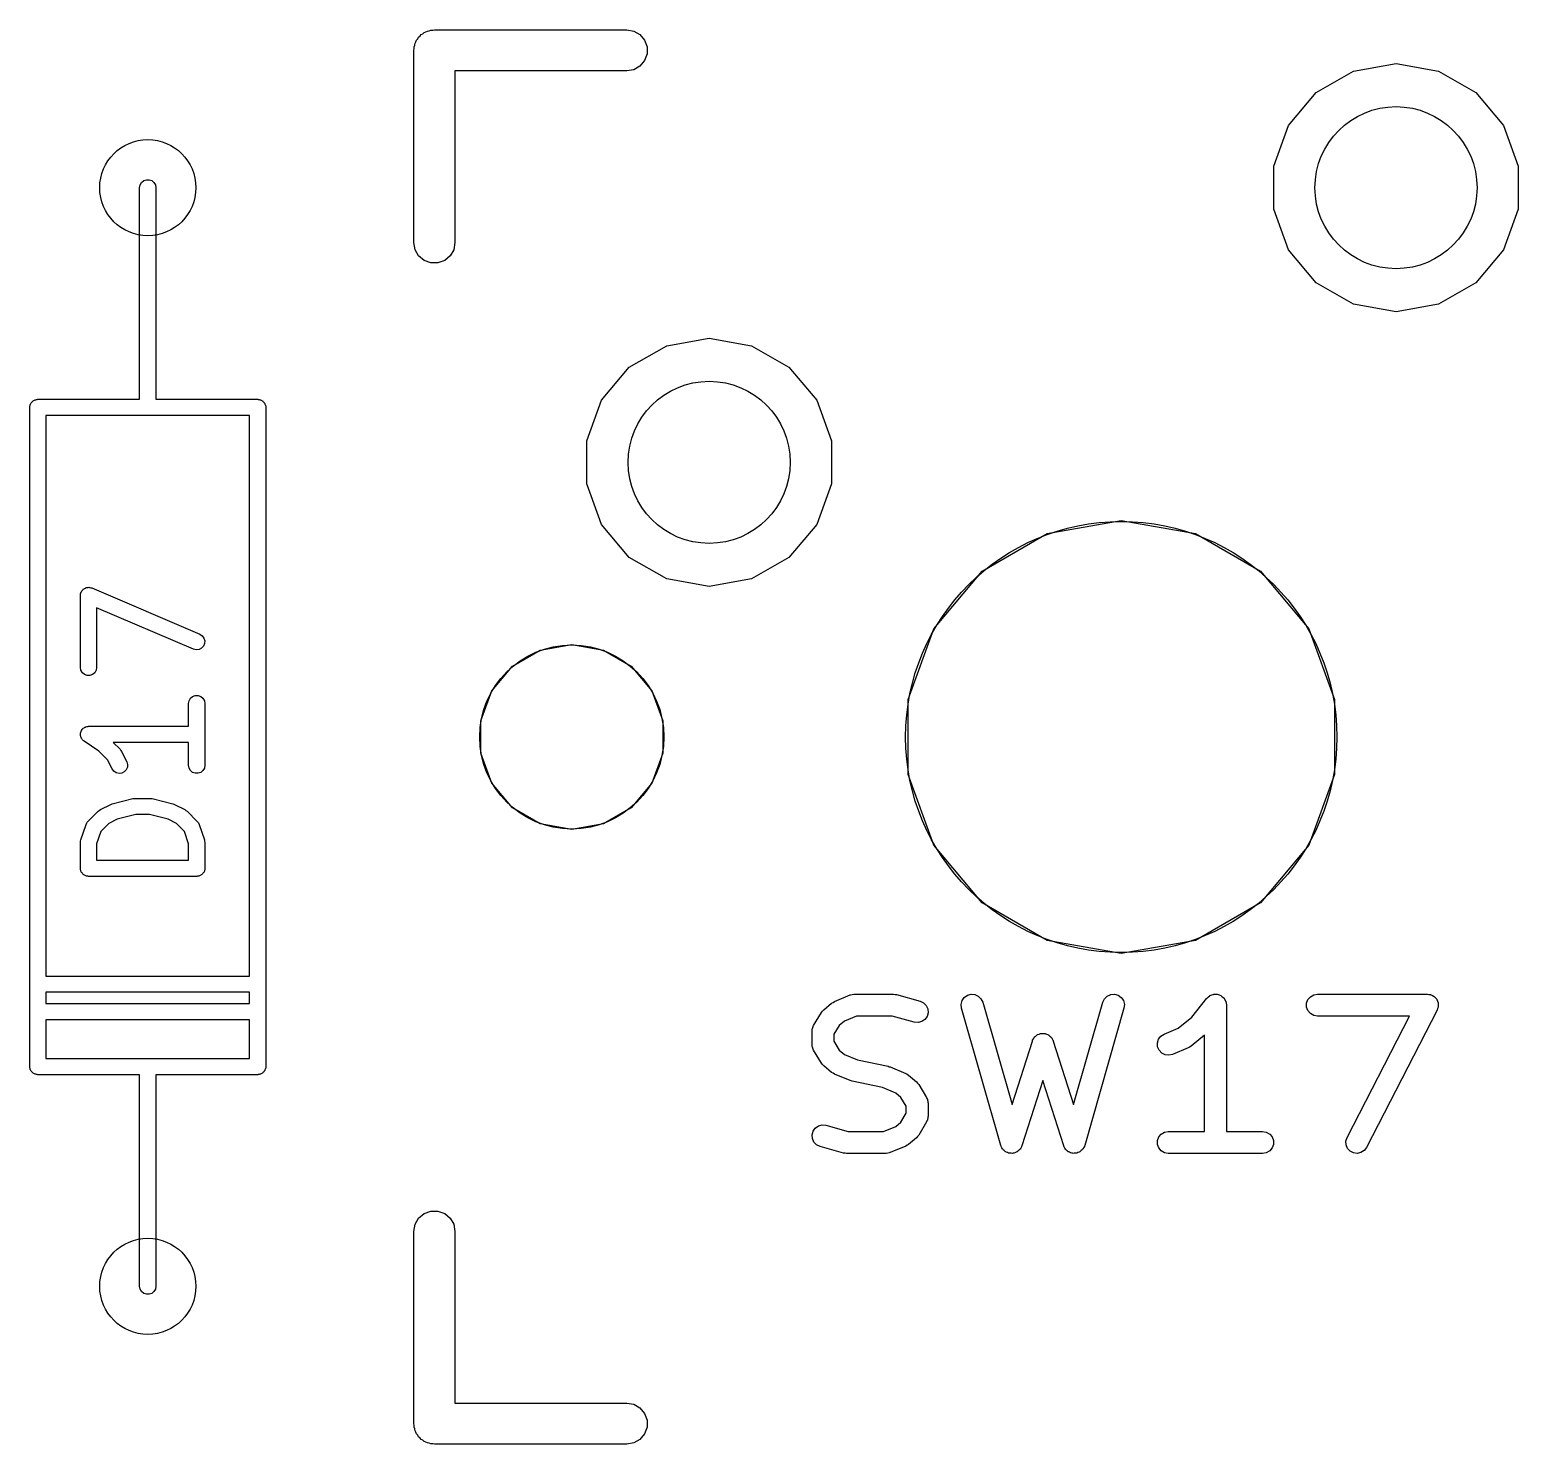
# Model space of a CAD drawing. Extents: x 35 to 203, y -146 to -25.
# Drawn here: x 163.91 to 177.67, y -66.54 to -53.46 of the extents above; entities that cross this region are included whole.
import ezdxf

# ---------------------------------------------------------------- set-up
doc = ezdxf.new("R2010")
doc.units = 0
doc.header["$MEASUREMENT"] = 0
doc.layers.get('0').update_dxf_attribs({"linetype": 'CONTINUOUS'})
doc.layers.add('BLACK', color=7, linetype='CONTINUOUS')

# ---------------------------------------------------------------- blocks, each defined once
blk = doc.blocks.new('PCB詳細')
at = {"layer": 'BLACK'}
for p, q in [((167.496, -53.542), (167.504, -53.5275)), ((167.504, -53.5275), (167.517, -53.5168)), ((167.517, -53.5168), (167.528, -53.5041)), ((167.528, -53.5041), (167.542, -53.4957)), ((167.542, -53.4957), (167.555, -53.485)), ((167.555, -53.485), (167.57, -53.4793)), ((167.57, -53.4793), (167.585, -53.471)), ((167.585, -53.471), (167.601, -53.4681)), ((167.601, -53.4681), (167.617, -53.4624)), ((167.617, -53.4624), (167.634, -53.4624)), ((167.634, -53.4624), (167.65, -53.4595)), ((167.65, -53.4595), (169.428, -53.4595)), ((169.428, -53.4595), (169.493, -53.471)), ((169.493, -53.471), (169.55, -53.5041)), ((169.55, -53.5041), (169.593, -53.5547)), ((167.459, -53.65), (167.462, -53.6336)), ((167.459, -55.428), (167.459, -53.65)), ((167.462, -53.6169), (167.468, -53.6013)), ((167.462, -53.6336), (167.462, -53.6169)), ((167.468, -53.6013), (167.471, -53.5848)), ((167.471, -53.5848), (167.479, -53.5704)), ((167.479, -53.5704), (167.485, -53.5547)), ((167.485, -53.5547), (167.496, -53.542)), ((169.593, -53.5547), (169.616, -53.6169)), ((169.616, -53.6169), (169.616, -53.6831)), ((169.55, -53.7959), (169.493, -53.829)), ((169.593, -53.7452), (169.55, -53.7959)), ((169.616, -53.6831), (169.593, -53.7452)), ((176.148, -53.8418), (176.54, -53.7726)), ((176.54, -53.7726), (176.932, -53.8418)), ((169.428, -53.8405), (167.84, -53.8405)), ((167.84, -53.8405), (167.84, -55.428)), ((169.493, -53.829), (169.428, -53.8405)), ((175.802, -54.0411), (176.148, -53.8418)), ((176.932, -53.8418), (177.278, -54.0411)), ((175.546, -54.3463), (175.802, -54.0411)), ((177.278, -54.0411), (177.534, -54.3463)), ((175.41, -54.7208), (175.546, -54.3463)), ((177.534, -54.3463), (177.67, -54.7208)), ((175.41, -55.1192), (175.41, -54.7208)), ((177.67, -54.7208), (177.67, -55.1192)), ((164.925, -54.92), (164.93, -54.8943)), ((164.93, -54.8943), (164.943, -54.8718)), ((164.943, -54.8718), (164.963, -54.855)), ((164.963, -54.855), (164.987, -54.8461)), ((164.987, -54.8461), (165.013, -54.8461)), ((165.013, -54.8461), (165.037, -54.855)), ((165.037, -54.855), (165.057, -54.8718)), ((165.057, -54.8718), (165.07, -54.8943)), ((165.07, -54.8943), (165.075, -54.92)), ((164.925, -56.19), (164.925, -54.92)), ((165.075, -54.92), (165.075, -56.19)), ((175.546, -55.4937), (175.41, -55.1192)), ((177.67, -55.1192), (177.534, -55.4937)), ((167.471, -55.4932), (167.459, -55.428)), ((167.84, -55.428), (167.829, -55.4932)), ((167.504, -55.5505), (167.471, -55.4932)), ((167.555, -55.593), (167.504, -55.5505)), ((167.617, -55.6156), (167.555, -55.593)), ((167.745, -55.593), (167.683, -55.6156)), ((167.796, -55.5505), (167.745, -55.593)), ((167.829, -55.4932), (167.796, -55.5505)), ((175.802, -55.7989), (175.546, -55.4937)), ((177.534, -55.4937), (177.278, -55.7989)), ((167.683, -55.6156), (167.617, -55.6156)), ((176.148, -55.9982), (175.802, -55.7989)), ((177.278, -55.7989), (176.932, -55.9982)), ((176.54, -56.0674), (176.148, -55.9982)), ((176.932, -55.9982), (176.54, -56.0674)), ((164.925, -56.877), (164.925, -56.19)), ((165.075, -56.19), (165.075, -56.877)), ((169.452, -56.5811), (169.798, -56.3818)), ((169.798, -56.3818), (170.19, -56.3126)), ((170.19, -56.3126), (170.582, -56.3818)), ((170.582, -56.3818), (170.928, -56.5811)), ((169.196, -56.8863), (169.452, -56.5811)), ((170.928, -56.5811), (171.184, -56.8863)), ((163.909, -56.952), (163.91, -56.9455)), ((163.909, -63.048), (163.909, -56.952)), ((163.91, -56.939), (163.912, -56.9328)), ((163.91, -56.9455), (163.91, -56.939)), ((163.912, -56.9328), (163.914, -56.9263)), ((163.914, -56.9263), (163.917, -56.9207)), ((163.917, -56.9207), (163.919, -56.9145)), ((163.919, -56.9145), (163.923, -56.9095)), ((163.923, -56.9095), (163.927, -56.9038)), ((163.927, -56.9038), (163.932, -56.8996)), ((163.932, -56.8996), (163.936, -56.8945)), ((163.936, -56.8945), (163.941, -56.8913)), ((163.941, -56.8913), (163.946, -56.887)), ((163.946, -56.887), (163.953, -56.8848)), ((163.953, -56.8848), (163.958, -56.8815)), ((163.958, -56.8815), (163.965, -56.8804)), ((163.965, -56.8804), (163.971, -56.8781)), ((163.971, -56.8781), (163.978, -56.8781)), ((163.978, -56.8781), (163.984, -56.877)), ((163.984, -56.877), (164.925, -56.877)), ((165.075, -56.877), (166.016, -56.877)), ((166.016, -56.877), (166.022, -56.8781)), ((166.022, -56.8781), (166.029, -56.8781)), ((166.029, -56.8781), (166.035, -56.8804)), ((166.035, -56.8804), (166.042, -56.8815)), ((166.042, -56.8815), (166.047, -56.8848)), ((166.047, -56.8848), (166.053, -56.887)), ((166.053, -56.887), (166.059, -56.8913)), ((166.059, -56.8913), (166.064, -56.8945)), ((166.064, -56.8945), (166.068, -56.8996)), ((166.068, -56.8996), (166.073, -56.9038)), ((166.073, -56.9038), (166.077, -56.9095)), ((166.077, -56.9095), (166.081, -56.9145)), ((166.081, -56.9145), (166.083, -56.9207)), ((166.083, -56.9207), (166.086, -56.9263)), ((166.086, -56.9263), (166.088, -56.9328)), ((166.088, -56.9328), (166.09, -56.939)), ((166.09, -56.939), (166.09, -56.9455)), ((166.09, -56.9455), (166.091, -56.952)), ((166.091, -56.952), (166.091, -63.048)), ((169.06, -57.2608), (169.196, -56.8863)), ((171.184, -56.8863), (171.32, -57.2608)), ((165, -57.027), (164.059, -57.027)), ((164.059, -57.027), (164.059, -62.211)), ((165.941, -57.027), (165, -57.027)), ((165.941, -62.211), (165.941, -57.027)), ((169.06, -57.6592), (169.06, -57.2608)), ((171.32, -57.2608), (171.32, -57.6592)), ((169.196, -58.0337), (169.06, -57.6592)), ((171.32, -57.6592), (171.184, -58.0337)), ((169.452, -58.3389), (169.196, -58.0337)), ((171.184, -58.0337), (170.928, -58.3389)), ((173.315, -58.1192), (174, -57.9985)), ((174, -57.9985), (174.685, -58.1192)), ((172.713, -58.4667), (173.315, -58.1192)), ((174.685, -58.1192), (175.287, -58.4667)), ((169.798, -58.5382), (169.452, -58.3389)), ((170.928, -58.3389), (170.582, -58.5382)), ((172.267, -58.9992), (172.713, -58.4667)), ((175.287, -58.4667), (175.733, -58.9992)), ((164.423, -58.6226), (164.431, -58.6187)), ((164.431, -58.6187), (164.435, -58.6181)), ((164.435, -58.6181), (164.439, -58.6166)), ((164.439, -58.6166), (164.448, -58.6166)), ((164.448, -58.6166), (164.457, -58.6156)), ((164.457, -58.6156), (164.461, -58.6166)), ((164.461, -58.6166), (164.465, -58.6166)), ((164.465, -58.6166), (164.474, -58.6196)), ((164.474, -58.6196), (164.482, -58.6215)), ((164.482, -58.6215), (165.482, -59.0501)), ((170.19, -58.6074), (169.798, -58.5382)), ((170.582, -58.5382), (170.19, -58.6074)), ((164.377, -58.6905), (164.379, -58.682)), ((164.377, -59.3571), (164.377, -58.6905)), ((164.379, -58.6734), (164.381, -58.6692)), ((164.379, -58.682), (164.379, -58.6734)), ((164.381, -58.6692), (164.382, -58.6648)), ((164.382, -58.6648), (164.386, -58.6573)), ((164.386, -58.6573), (164.39, -58.6494)), ((164.39, -58.6494), (164.393, -58.6461)), ((164.393, -58.6461), (164.395, -58.6423)), ((164.395, -58.6423), (164.402, -58.6367)), ((164.402, -58.6367), (164.407, -58.6304)), ((164.407, -58.6304), (164.411, -58.6284)), ((164.411, -58.6284), (164.415, -58.6255)), ((164.415, -58.6255), (164.423, -58.6226)), ((165.423, -59.188), (164.527, -58.8042)), ((164.527, -58.8042), (164.527, -59.3571)), ((172.029, -59.6524), (172.267, -58.9992)), ((175.733, -58.9992), (175.971, -59.6524)), ((165.482, -59.0501), (165.504, -59.0644)), ((165.515, -59.1601), (165.497, -59.1791)), ((165.504, -59.0644), (165.519, -59.0852)), ((165.525, -59.1362), (165.515, -59.1601)), ((165.519, -59.0852), (165.527, -59.1102)), ((165.527, -59.1102), (165.525, -59.1362)), ((168.628, -59.1974), (168.92, -59.1458)), ((168.92, -59.1458), (169.212, -59.1974)), ((165.448, -59.1939), (165.423, -59.188)), ((165.474, -59.1908), (165.448, -59.1939)), ((165.497, -59.1791), (165.474, -59.1908)), ((168.371, -59.3457), (168.628, -59.1974)), ((169.212, -59.1974), (169.469, -59.3457)), ((164.382, -59.3828), (164.377, -59.3571)), ((164.395, -59.4054), (164.382, -59.3828)), ((164.415, -59.4221), (164.395, -59.4054)), ((164.439, -59.431), (164.415, -59.4221)), ((164.465, -59.431), (164.439, -59.431)), ((164.49, -59.4221), (164.465, -59.431)), ((164.51, -59.4054), (164.49, -59.4221)), ((164.523, -59.3828), (164.51, -59.4054)), ((164.527, -59.3571), (164.523, -59.3828)), ((168.18, -59.5729), (168.371, -59.3457)), ((169.469, -59.3457), (169.66, -59.5729)), ((168.079, -59.8517), (168.18, -59.5729)), ((169.66, -59.5729), (169.761, -59.8517)), ((165.377, -59.6905), (165.382, -59.6648)), ((165.377, -59.9012), (165.377, -59.6905)), ((165.382, -59.6648), (165.395, -59.6423)), ((165.395, -59.6423), (165.415, -59.6255)), ((165.415, -59.6255), (165.439, -59.6166)), ((165.439, -59.6166), (165.465, -59.6166)), ((165.465, -59.6166), (165.49, -59.6255)), ((165.49, -59.6255), (165.51, -59.6423)), ((165.51, -59.6423), (165.523, -59.6648)), ((165.523, -59.6648), (165.527, -59.6905)), ((165.527, -59.6905), (165.527, -60.2619)), ((172.029, -60.3476), (172.029, -59.6524)), ((175.971, -59.6524), (175.971, -60.3476)), ((168.079, -60.1483), (168.079, -59.8517)), ((169.761, -59.8517), (169.761, -60.1483)), ((164.378, -59.9714), (164.379, -59.9673)), ((164.379, -59.9803), (164.378, -59.9714)), ((164.379, -59.9632), (164.382, -59.9548)), ((164.379, -59.9673), (164.379, -59.9632)), ((164.379, -59.9892), (164.379, -59.9803)), ((164.38, -59.9931), (164.379, -59.9892)), ((164.38, -59.9973), (164.38, -59.9931)), ((164.384, -60.0053), (164.38, -59.9973)), ((164.382, -59.9548), (164.384, -59.9461)), ((164.384, -59.9461), (164.386, -59.9426)), ((164.386, -59.9426), (164.387, -59.9387)), ((164.387, -59.9387), (164.393, -59.9318)), ((164.393, -59.9318), (164.398, -59.9244)), ((164.398, -59.9244), (164.402, -59.9219)), ((164.402, -59.9219), (164.404, -59.9187)), ((164.404, -59.9187), (164.412, -59.9143)), ((164.412, -59.9143), (164.419, -59.909)), ((164.419, -59.909), (164.423, -59.9078)), ((164.423, -59.9078), (164.427, -59.9057)), ((164.427, -59.9057), (164.436, -59.9042)), ((164.436, -59.9042), (164.444, -59.9016)), ((164.444, -59.9016), (164.448, -59.9019)), ((164.448, -59.9019), (164.452, -59.9012)), ((164.452, -59.9012), (165.377, -59.9012)), ((164.387, -60.0137), (164.384, -60.0053)), ((164.39, -60.0169), (164.387, -60.0137)), ((164.392, -60.0206), (164.39, -60.0169)), ((164.398, -60.0268), (164.392, -60.0206)), ((164.404, -60.0336), (164.398, -60.0268)), ((164.408, -60.0357), (164.404, -60.0336)), ((164.411, -60.0386), (164.408, -60.0357)), ((164.547, -60.1297), (164.411, -60.0386)), ((164.629, -60.2111), (164.547, -60.1297)), ((165.377, -60.0512), (164.681, -60.0512)), ((164.681, -60.0512), (164.744, -60.1136)), ((164.744, -60.1136), (164.75, -60.1235)), ((164.75, -60.1235), (164.758, -60.1331)), ((164.758, -60.1331), (164.805, -60.2284)), ((165.377, -60.2619), (165.377, -60.0512)), ((164.671, -60.2954), (164.629, -60.2111)), ((164.805, -60.2284), (164.813, -60.2533)), ((164.813, -60.2533), (164.811, -60.2793)), ((165.382, -60.2876), (165.377, -60.2619)), ((165.527, -60.2619), (165.523, -60.2876)), ((168.18, -60.4271), (168.079, -60.1483)), ((169.761, -60.1483), (169.66, -60.4271)), ((164.687, -60.3164), (164.671, -60.2954)), ((164.708, -60.3307), (164.687, -60.3164)), ((164.734, -60.3368), (164.708, -60.3307)), ((164.759, -60.3338), (164.734, -60.3368)), ((164.783, -60.3221), (164.759, -60.3338)), ((164.801, -60.3032), (164.783, -60.3221)), ((164.811, -60.2793), (164.801, -60.3032)), ((165.395, -60.3101), (165.382, -60.2876)), ((165.415, -60.3269), (165.395, -60.3101)), ((165.439, -60.3358), (165.415, -60.3269)), ((165.465, -60.3358), (165.439, -60.3358)), ((165.49, -60.3269), (165.465, -60.3358)), ((165.51, -60.3101), (165.49, -60.3269)), ((165.523, -60.2876), (165.51, -60.3101)), ((172.267, -61.0008), (172.029, -60.3476)), ((175.971, -60.3476), (175.733, -61.0008)), ((168.371, -60.6543), (168.18, -60.4271)), ((169.66, -60.4271), (169.469, -60.6543)), ((164.447, -60.7803), (164.542, -60.6851)), ((164.542, -60.6851), (164.552, -60.6782)), ((164.552, -60.6782), (164.562, -60.671)), ((164.562, -60.671), (164.657, -60.6234)), ((164.657, -60.6234), (164.665, -60.6211)), ((164.665, -60.6211), (164.672, -60.6177)), ((164.672, -60.6177), (164.863, -60.5701)), ((164.863, -60.5701), (164.872, -60.5694)), ((164.872, -60.5694), (164.881, -60.5679)), ((164.881, -60.5679), (165.024, -60.5679)), ((165.024, -60.5679), (165.033, -60.5694)), ((165.033, -60.5694), (165.042, -60.5701)), ((165.042, -60.5701), (165.232, -60.6177)), ((165.232, -60.6177), (165.24, -60.6211)), ((165.24, -60.6211), (165.248, -60.6234)), ((165.248, -60.6234), (165.343, -60.671)), ((165.343, -60.671), (165.353, -60.6782)), ((165.353, -60.6782), (165.363, -60.6851)), ((165.363, -60.6851), (165.458, -60.7803)), ((168.628, -60.8026), (168.371, -60.6543)), ((169.469, -60.6543), (169.212, -60.8026)), ((164.381, -60.9525), (164.429, -60.8096)), ((164.429, -60.8096), (164.431, -60.8058)), ((164.431, -60.8058), (164.432, -60.8016)), ((164.432, -60.8016), (164.437, -60.7944)), ((164.437, -60.7944), (164.441, -60.7867)), ((164.441, -60.7867), (164.444, -60.7838)), ((164.444, -60.7838), (164.447, -60.7803)), ((164.64, -60.7997), (164.566, -60.8738)), ((164.717, -60.7612), (164.64, -60.7997)), ((164.89, -60.7179), (164.717, -60.7612)), ((165.015, -60.7179), (164.89, -60.7179)), ((165.188, -60.7612), (165.015, -60.7179)), ((165.265, -60.7997), (165.188, -60.7612)), ((165.339, -60.8738), (165.265, -60.7997)), ((165.458, -60.7803), (165.46, -60.7838)), ((165.46, -60.7838), (165.464, -60.7867)), ((165.464, -60.7867), (165.468, -60.7944)), ((165.468, -60.7944), (165.473, -60.8016)), ((165.473, -60.8016), (165.474, -60.8058)), ((165.474, -60.8058), (165.476, -60.8096)), ((165.476, -60.8096), (165.524, -60.9525)), ((168.92, -60.8541), (168.628, -60.8026)), ((169.212, -60.8026), (168.92, -60.8541)), ((164.379, -60.9643), (164.381, -60.9525)), ((164.566, -60.8738), (164.527, -60.9884)), ((165.377, -60.9884), (165.339, -60.8738)), ((165.524, -60.9525), (165.525, -60.9643)), ((164.377, -60.9762), (164.379, -60.9643)), ((164.377, -61.2143), (164.377, -60.9762)), ((164.527, -60.9884), (164.527, -61.1393)), ((165.377, -61.1393), (165.377, -60.9884)), ((165.525, -60.9643), (165.527, -60.9762)), ((165.527, -60.9762), (165.527, -61.2143)), ((172.713, -61.5332), (172.267, -61.0008)), ((175.733, -61.0008), (175.287, -61.5332)), ((164.379, -61.2207), (164.377, -61.2143)), ((164.379, -61.2273), (164.379, -61.2207)), ((164.381, -61.2335), (164.379, -61.2273)), ((164.382, -61.2399), (164.381, -61.2335)), ((164.527, -61.1393), (165.377, -61.1393)), ((165.524, -61.2335), (165.523, -61.2399)), ((165.526, -61.2273), (165.524, -61.2335)), ((165.527, -61.2143), (165.526, -61.2207)), ((165.526, -61.2207), (165.526, -61.2273)), ((164.385, -61.2456), (164.382, -61.2399)), ((164.387, -61.2518), (164.385, -61.2456)), ((164.392, -61.2568), (164.387, -61.2518)), ((164.395, -61.2625), (164.392, -61.2568)), ((164.4, -61.2667), (164.395, -61.2625)), ((164.404, -61.2717), (164.4, -61.2667)), ((164.41, -61.275), (164.404, -61.2717)), ((164.415, -61.2792), (164.41, -61.275)), ((164.421, -61.2815), (164.415, -61.2792)), ((164.427, -61.2848), (164.421, -61.2815)), ((164.433, -61.2859), (164.427, -61.2848)), ((164.439, -61.2881), (164.433, -61.2859)), ((164.446, -61.2881), (164.439, -61.2881)), ((164.452, -61.2893), (164.446, -61.2881)), ((165.452, -61.2893), (164.452, -61.2893)), ((165.459, -61.2881), (165.452, -61.2893)), ((165.465, -61.2881), (165.459, -61.2881)), ((165.472, -61.2859), (165.465, -61.2881)), ((165.478, -61.2848), (165.472, -61.2859)), ((165.484, -61.2815), (165.478, -61.2848)), ((165.49, -61.2792), (165.484, -61.2815)), ((165.495, -61.275), (165.49, -61.2792)), ((165.501, -61.2717), (165.495, -61.275)), ((165.505, -61.2667), (165.501, -61.2717)), ((165.51, -61.2625), (165.505, -61.2667)), ((165.513, -61.2568), (165.51, -61.2625)), ((165.517, -61.2518), (165.513, -61.2568)), ((165.52, -61.2456), (165.517, -61.2518)), ((165.523, -61.2399), (165.52, -61.2456)), ((173.315, -61.8808), (172.713, -61.5332)), ((175.287, -61.5332), (174.685, -61.8808)), ((174, -62.0015), (173.315, -61.8808)), ((174.685, -61.8808), (174, -62.0015)), ((164.059, -62.211), (165.941, -62.211)), ((164.059, -62.361), (164.059, -62.465)), ((165.941, -62.361), (164.059, -62.361)), ((164.059, -62.465), (165.941, -62.465)), ((165.941, -62.465), (165.941, -62.361)), ((171.25, -62.5224), (171.322, -62.4619)), ((171.322, -62.4619), (171.336, -62.4544)), ((171.336, -62.4544), (171.348, -62.4462)), ((171.348, -62.4462), (171.493, -62.3857)), ((171.493, -62.3857), (171.496, -62.3852)), ((171.496, -62.3852), (171.498, -62.3841)), ((171.498, -62.3841), (171.513, -62.3814)), ((171.513, -62.3814), (171.528, -62.378)), ((171.528, -62.378), (171.53, -62.3783)), ((171.53, -62.3783), (171.533, -62.3779)), ((171.533, -62.3779), (171.895, -62.3779)), ((171.895, -62.3779), (171.909, -62.3803)), ((171.909, -62.3803), (171.923, -62.3816)), ((171.923, -62.3816), (172.14, -62.4421)), ((172.14, -62.4421), (172.172, -62.4573)), ((172.172, -62.4573), (172.197, -62.4825)), ((172.52, -62.4723), (172.528, -62.4381)), ((172.523, -62.5074), (172.52, -62.4723)), ((172.528, -62.4381), (172.548, -62.4089)), ((172.548, -62.4089), (172.577, -62.3882)), ((172.577, -62.3882), (172.611, -62.3785)), ((172.611, -62.3785), (172.646, -62.381)), ((172.646, -62.381), (172.678, -62.3953)), ((172.678, -62.3953), (172.703, -62.4199)), ((172.703, -62.4199), (172.719, -62.4516)), ((172.719, -62.4516), (172.99, -63.399)), ((173.559, -63.399), (173.83, -62.4516)), ((173.83, -62.4516), (173.845, -62.4199)), ((173.845, -62.4199), (173.871, -62.3953)), ((173.871, -62.3953), (173.903, -62.381)), ((173.903, -62.381), (173.938, -62.3785)), ((173.938, -62.3785), (173.972, -62.3882)), ((173.972, -62.3882), (174, -62.4089)), ((174, -62.4089), (174.02, -62.4381)), ((174.02, -62.4381), (174.029, -62.4723)), ((174.029, -62.4723), (174.025, -62.5074)), ((174.653, -62.5895), (174.792, -62.4161)), ((174.792, -62.4153), (174.793, -62.4142)), ((174.792, -62.4161), (174.792, -62.4153)), ((174.793, -62.4142), (174.806, -62.4036)), ((174.806, -62.4036), (174.818, -62.3927)), ((174.818, -62.3927), (174.819, -62.3923)), ((174.819, -62.3923), (174.82, -62.3915)), ((174.82, -62.3915), (174.836, -62.3859)), ((174.836, -62.3859), (174.851, -62.3799)), ((174.851, -62.3799), (174.852, -62.3799)), ((174.852, -62.3799), (174.853, -62.3795)), ((174.853, -62.3795), (174.87, -62.3795)), ((174.87, -62.3795), (174.886, -62.3791)), ((174.886, -62.3791), (174.887, -62.3795)), ((174.887, -62.3795), (174.888, -62.3795)), ((174.888, -62.3795), (174.904, -62.3851)), ((174.904, -62.3851), (174.92, -62.3904)), ((174.92, -62.3904), (174.921, -62.3911)), ((174.921, -62.3911), (174.922, -62.3915)), ((174.922, -62.3915), (174.934, -62.4021)), ((174.934, -62.4021), (174.947, -62.4124)), ((174.947, -62.4124), (174.948, -62.4134)), ((174.948, -62.4134), (174.949, -62.4142)), ((174.949, -62.4142), (174.957, -62.4285)), ((174.957, -62.4285), (174.965, -62.4426)), ((174.965, -62.4426), (174.966, -62.4437)), ((174.966, -62.4437), (174.966, -62.4448)), ((174.966, -62.4448), (174.969, -62.461)), ((174.969, -62.461), (174.972, -62.4771)), ((175.714, -62.4619), (175.726, -62.4287)), ((175.714, -62.4972), (175.714, -62.4619)), ((175.726, -62.4287), (175.749, -62.4017)), ((175.749, -62.4017), (175.78, -62.3841)), ((175.78, -62.3841), (175.814, -62.3779)), ((175.814, -62.3779), (176.83, -62.3779)), ((176.83, -62.3779), (176.845, -62.3806)), ((176.845, -62.3806), (176.86, -62.3825)), ((176.86, -62.3825), (176.863, -62.3836)), ((176.863, -62.3836), (176.865, -62.3841)), ((176.865, -62.3841), (176.878, -62.3917)), ((176.878, -62.3917), (176.892, -62.3986)), ((176.892, -62.3986), (176.893, -62.4004)), ((176.893, -62.4004), (176.896, -62.4017)), ((176.896, -62.4017), (176.905, -62.4134)), ((176.905, -62.4134), (176.916, -62.4245)), ((176.916, -62.4245), (176.917, -62.4268)), ((176.917, -62.4268), (176.918, -62.4287)), ((176.918, -62.4287), (176.923, -62.443)), ((176.923, -62.443), (176.929, -62.457)), ((176.929, -62.457), (176.929, -62.4595)), ((176.929, -62.4595), (176.93, -62.4619)), ((176.93, -62.4619), (176.93, -62.4771)), ((171.155, -62.6692), (171.228, -62.5482)), ((171.228, -62.5482), (171.239, -62.5354)), ((171.239, -62.5354), (171.25, -62.5224)), ((171.553, -62.5811), (171.441, -62.6279)), ((171.882, -62.5811), (171.553, -62.5811)), ((172.086, -62.6379), (171.882, -62.5811)), ((172.184, -62.6125), (172.155, -62.6325)), ((172.205, -62.5838), (172.184, -62.6125)), ((172.197, -62.4825), (172.212, -62.5146)), ((172.214, -62.5498), (172.205, -62.5838)), ((172.212, -62.5146), (172.214, -62.5498)), ((172.886, -63.7774), (172.523, -62.5074)), ((174.025, -62.5074), (173.662, -63.7774)), ((174.527, -62.694), (174.653, -62.5895)), ((174.972, -62.4771), (174.972, -62.4783)), ((174.972, -62.4783), (174.972, -62.4795)), ((174.972, -62.4795), (174.972, -63.6479)), ((175.726, -62.5303), (175.714, -62.4972)), ((175.749, -62.5574), (175.726, -62.5303)), ((175.78, -62.575), (175.749, -62.5574)), ((175.814, -62.5811), (175.78, -62.575)), ((176.664, -62.5811), (175.814, -62.5811)), ((176.087, -63.7031), (176.664, -62.5811)), ((176.921, -62.526), (176.267, -63.796)), ((176.925, -62.5115), (176.921, -62.526)), ((176.93, -62.4972), (176.925, -62.5115)), ((176.93, -62.4771), (176.931, -62.4923)), ((176.931, -62.4923), (176.93, -62.4947)), ((176.93, -62.4947), (176.93, -62.4972)), ((165.941, -62.615), (164.059, -62.615)), ((164.059, -62.615), (164.059, -62.973)), ((165.941, -62.973), (165.941, -62.615)), ((171.141, -62.7214), (171.142, -62.7118)), ((171.141, -62.8424), (171.141, -62.7214)), ((171.142, -62.7118), (171.143, -62.7021)), ((171.143, -62.7021), (171.145, -62.6946)), ((171.145, -62.6946), (171.147, -62.6867)), ((171.147, -62.6867), (171.152, -62.6782)), ((171.152, -62.6782), (171.155, -62.6692)), ((171.393, -62.6675), (171.344, -62.7496)), ((171.344, -62.7496), (171.344, -62.8142)), ((171.441, -62.6279), (171.393, -62.6675)), ((172.121, -62.6413), (172.086, -62.6379)), ((172.155, -62.6325), (172.121, -62.6413)), ((173.227, -62.7525), (173.24, -62.7483)), ((173.24, -62.7483), (173.253, -62.7431)), ((173.253, -62.7431), (173.257, -62.7429)), ((173.257, -62.7429), (173.261, -62.7417)), ((173.261, -62.7417), (173.274, -62.7422)), ((173.274, -62.7422), (173.288, -62.7417)), ((173.288, -62.7417), (173.292, -62.7429)), ((173.292, -62.7429), (173.296, -62.7431)), ((173.296, -62.7431), (173.309, -62.7483)), ((173.309, -62.7483), (173.322, -62.7525)), ((174.367, -62.7676), (174.396, -62.7486)), ((174.396, -62.7486), (174.527, -62.694)), ((171.142, -62.852), (171.141, -62.8424)), ((171.143, -62.8617), (171.142, -62.852)), ((171.145, -62.8692), (171.143, -62.8617)), ((171.147, -62.8771), (171.145, -62.8692)), ((171.152, -62.8856), (171.147, -62.8771)), ((171.155, -62.8947), (171.152, -62.8856)), ((171.344, -62.8142), (171.393, -62.8963)), ((172.99, -63.399), (173.178, -62.8114)), ((173.178, -62.8114), (173.179, -62.8078)), ((173.179, -62.8078), (173.18, -62.8039)), ((173.18, -62.8039), (173.188, -62.7923)), ((173.188, -62.7923), (173.194, -62.7802)), ((173.194, -62.7802), (173.197, -62.7775)), ((173.197, -62.7775), (173.199, -62.7741)), ((173.199, -62.7741), (173.21, -62.7657)), ((173.21, -62.7657), (173.22, -62.7565)), ((173.22, -62.7565), (173.224, -62.7549)), ((173.224, -62.7549), (173.227, -62.7525)), ((173.322, -62.7525), (173.325, -62.7549)), ((173.325, -62.7549), (173.329, -62.7565)), ((173.329, -62.7565), (173.339, -62.7657)), ((173.339, -62.7657), (173.349, -62.7741)), ((173.349, -62.7741), (173.352, -62.7775)), ((173.352, -62.7775), (173.355, -62.7802)), ((173.355, -62.7802), (173.361, -62.7923)), ((173.361, -62.7923), (173.368, -62.8039)), ((173.368, -62.8039), (173.369, -62.8078)), ((173.369, -62.8078), (173.371, -62.8114)), ((173.371, -62.8114), (173.559, -63.399)), ((174.335, -62.8293), (174.345, -62.7957)), ((174.336, -62.8646), (174.335, -62.8293)), ((174.35, -62.8971), (174.336, -62.8646)), ((174.345, -62.7957), (174.367, -62.7676)), ((174.62, -62.8757), (174.475, -62.9362)), ((174.632, -62.8675), (174.62, -62.8757)), ((174.646, -62.86), (174.632, -62.8675)), ((174.769, -62.7569), (174.646, -62.86)), ((174.769, -63.6479), (174.769, -62.7569)), ((164.059, -62.973), (165, -62.973)), ((165, -62.973), (165.941, -62.973)), ((171.228, -63.0156), (171.155, -62.8947)), ((171.239, -63.0284), (171.228, -63.0156)), ((171.393, -62.8963), (171.441, -62.9359)), ((171.441, -62.9359), (171.563, -62.9868)), ((171.563, -62.9868), (171.844, -63.0453)), ((174.374, -62.9231), (174.35, -62.8971)), ((174.405, -62.9393), (174.374, -62.9231)), ((174.44, -62.9439), (174.405, -62.9393)), ((174.475, -62.9362), (174.44, -62.9439)), ((163.91, -63.0545), (163.909, -63.048)), ((163.91, -63.061), (163.91, -63.0545)), ((163.912, -63.0672), (163.91, -63.061)), ((163.914, -63.0737), (163.912, -63.0672)), ((163.917, -63.0793), (163.914, -63.0737)), ((163.919, -63.0855), (163.917, -63.0793)), ((163.923, -63.0905), (163.919, -63.0855)), ((163.927, -63.0962), (163.923, -63.0905)), ((163.932, -63.1004), (163.927, -63.0962)), ((163.936, -63.1055), (163.932, -63.1004)), ((163.941, -63.1087), (163.936, -63.1055)), ((163.946, -63.113), (163.941, -63.1087)), ((163.953, -63.1152), (163.946, -63.113)), ((163.958, -63.1185), (163.953, -63.1152)), ((163.965, -63.1196), (163.958, -63.1185)), ((163.971, -63.1219), (163.965, -63.1196)), ((163.978, -63.1219), (163.971, -63.1219)), ((163.984, -63.123), (163.978, -63.1219)), ((164.925, -63.123), (163.984, -63.123)), ((164.925, -63.81), (164.925, -63.123)), ((166.016, -63.123), (165.075, -63.123)), ((165.075, -63.123), (165.075, -63.81)), ((166.022, -63.1219), (166.016, -63.123)), ((166.029, -63.1219), (166.022, -63.1219)), ((166.035, -63.1196), (166.029, -63.1219)), ((166.042, -63.1185), (166.035, -63.1196)), ((166.047, -63.1152), (166.042, -63.1185)), ((166.053, -63.113), (166.047, -63.1152)), ((166.059, -63.1087), (166.053, -63.113)), ((166.064, -63.1055), (166.059, -63.1087)), ((166.068, -63.1004), (166.064, -63.1055)), ((166.073, -63.0962), (166.068, -63.1004)), ((166.077, -63.0905), (166.073, -63.0962)), ((166.081, -63.0855), (166.077, -63.0905)), ((166.083, -63.0793), (166.081, -63.0855)), ((166.086, -63.0737), (166.083, -63.0793)), ((166.088, -63.0672), (166.086, -63.0737)), ((166.09, -63.061), (166.088, -63.0672)), ((166.091, -63.048), (166.09, -63.0545)), ((166.09, -63.0545), (166.09, -63.061)), ((171.25, -63.0414), (171.239, -63.0284)), ((171.322, -63.1019), (171.25, -63.0414)), ((171.336, -63.1094), (171.322, -63.1019)), ((171.348, -63.1176), (171.336, -63.1094)), ((171.493, -63.1781), (171.348, -63.1176)), ((171.844, -63.0453), (171.853, -63.0489)), ((171.853, -63.0489), (171.862, -63.051)), ((171.862, -63.051), (172.007, -63.1115)), ((172.007, -63.1115), (172.02, -63.1196)), ((172.02, -63.1196), (172.033, -63.1272)), ((172.033, -63.1272), (172.106, -63.1877)), ((171.503, -63.1802), (171.493, -63.1781)), ((171.512, -63.1837), (171.503, -63.1802)), ((171.793, -63.2423), (171.512, -63.1837)), ((171.915, -63.2931), (171.793, -63.2423)), ((171.962, -63.3327), (171.915, -63.2931)), ((172.106, -63.1877), (172.117, -63.2006)), ((172.117, -63.2006), (172.128, -63.2134)), ((172.128, -63.2134), (172.2, -63.3344)), ((173.274, -63.1757), (173.081, -63.7805)), ((173.468, -63.7805), (173.274, -63.1757)), ((172.012, -63.4148), (171.962, -63.3327)), ((172.012, -63.4795), (172.012, -63.4148)), ((172.2, -63.3344), (172.204, -63.3435)), ((172.204, -63.3435), (172.209, -63.3519)), ((172.209, -63.3519), (172.21, -63.3598)), ((172.21, -63.3598), (172.213, -63.3673)), ((172.213, -63.3673), (172.213, -63.3771)), ((172.213, -63.3771), (172.215, -63.3867)), ((172.215, -63.3867), (172.215, -63.5076)), ((171.915, -63.6012), (171.962, -63.5615)), ((171.962, -63.5615), (172.012, -63.4795)), ((172.2, -63.5599), (172.128, -63.6808)), ((172.204, -63.5508), (172.2, -63.5599)), ((172.209, -63.5424), (172.204, -63.5508)), ((172.21, -63.5344), (172.209, -63.5424)), ((172.213, -63.5269), (172.21, -63.5344)), ((172.215, -63.5076), (172.213, -63.5172)), ((172.213, -63.5172), (172.213, -63.5269)), ((171.141, -63.6793), (171.151, -63.6453)), ((171.144, -63.7144), (171.141, -63.6793)), ((171.151, -63.6453), (171.171, -63.6166)), ((171.171, -63.6166), (171.2, -63.5966)), ((171.2, -63.5966), (171.234, -63.5878)), ((171.234, -63.5878), (171.269, -63.5912)), ((171.269, -63.5912), (171.474, -63.6479)), ((171.474, -63.6479), (171.803, -63.6479)), ((171.803, -63.6479), (171.915, -63.6012)), ((172.106, -63.7066), (172.033, -63.7671)), ((172.117, -63.6937), (172.106, -63.7066)), ((172.128, -63.6808), (172.117, -63.6937)), ((174.335, -63.7319), (174.347, -63.6987)), ((174.347, -63.6987), (174.37, -63.6717)), ((174.37, -63.6717), (174.401, -63.6541)), ((174.401, -63.6541), (174.435, -63.6479)), ((174.435, -63.6479), (174.769, -63.6479)), ((174.972, -63.6479), (175.306, -63.6479)), ((175.306, -63.6479), (175.341, -63.6541)), ((175.341, -63.6541), (175.372, -63.6717)), ((175.372, -63.6717), (175.394, -63.6987)), ((175.394, -63.6987), (175.406, -63.7319)), ((176.076, -63.7368), (176.087, -63.7031)), ((164.925, -65.08), (164.925, -63.81)), ((165.075, -63.81), (165.075, -65.08)), ((171.159, -63.7466), (171.144, -63.7144)), ((171.183, -63.7717), (171.159, -63.7466)), ((171.215, -63.7869), (171.183, -63.7717)), ((171.433, -63.8474), (171.215, -63.7869)), ((171.446, -63.8487), (171.433, -63.8474)), ((171.46, -63.8511), (171.446, -63.8487)), ((171.825, -63.8507), (171.823, -63.8511)), ((171.828, -63.851), (171.825, -63.8507)), ((171.842, -63.8477), (171.828, -63.851)), ((171.858, -63.845), (171.842, -63.8477)), ((171.86, -63.8438), (171.858, -63.845)), ((171.862, -63.8433), (171.86, -63.8438)), ((172.007, -63.7828), (171.862, -63.8433)), ((172.02, -63.7746), (172.007, -63.7828)), ((172.033, -63.7671), (172.02, -63.7746)), ((172.889, -63.7825), (172.886, -63.7774)), ((172.89, -63.788), (172.889, -63.7825)), ((172.896, -63.7983), (172.89, -63.788)), ((172.902, -63.8092), (172.896, -63.7983)), ((172.906, -63.8131), (172.902, -63.8092)), ((172.909, -63.8178), (172.906, -63.8131)), ((172.918, -63.8253), (172.909, -63.8178)), ((172.927, -63.8337), (172.918, -63.8253)), ((172.932, -63.836), (172.927, -63.8337)), ((172.937, -63.8394), (172.932, -63.836)), ((172.948, -63.8431), (172.937, -63.8394)), ((172.959, -63.8481), (172.948, -63.8431)), ((172.965, -63.8485), (172.959, -63.8481)), ((172.97, -63.8502), (172.965, -63.8485)), ((172.982, -63.8497), (172.97, -63.8502)), ((172.995, -63.8506), (172.982, -63.8497)), ((173, -63.849), (172.995, -63.8506)), ((173.006, -63.8488), (173, -63.849)), ((173.017, -63.8442), (173.006, -63.8488)), ((173.028, -63.8409), (173.017, -63.8442)), ((173.033, -63.8376), (173.028, -63.8409)), ((173.038, -63.8354), (173.033, -63.8376)), ((173.047, -63.8273), (173.038, -63.8354)), ((173.057, -63.8202), (173.047, -63.8273)), ((173.06, -63.8155), (173.057, -63.8202)), ((173.064, -63.8117), (173.06, -63.8155)), ((173.07, -63.801), (173.064, -63.8117)), ((173.077, -63.7909), (173.07, -63.801)), ((173.078, -63.7855), (173.077, -63.7909)), ((173.081, -63.7805), (173.078, -63.7855)), ((173.47, -63.7855), (173.468, -63.7805)), ((173.472, -63.7909), (173.47, -63.7855)), ((173.479, -63.801), (173.472, -63.7909)), ((173.484, -63.8117), (173.479, -63.801)), ((173.488, -63.8155), (173.484, -63.8117)), ((173.492, -63.8202), (173.488, -63.8155)), ((173.501, -63.8273), (173.492, -63.8202)), ((173.51, -63.8354), (173.501, -63.8273)), ((173.516, -63.8376), (173.51, -63.8354)), ((173.52, -63.8409), (173.516, -63.8376)), ((173.532, -63.8442), (173.52, -63.8409)), ((173.543, -63.8488), (173.532, -63.8442)), ((173.549, -63.849), (173.543, -63.8488)), ((173.554, -63.8506), (173.549, -63.849)), ((173.566, -63.8497), (173.554, -63.8506)), ((173.578, -63.8502), (173.566, -63.8497)), ((173.584, -63.8485), (173.578, -63.8502)), ((173.589, -63.8481), (173.584, -63.8485)), ((173.6, -63.8431), (173.589, -63.8481)), ((173.612, -63.8394), (173.6, -63.8431)), ((173.616, -63.836), (173.612, -63.8394)), ((173.621, -63.8337), (173.616, -63.836)), ((173.63, -63.8253), (173.621, -63.8337)), ((173.64, -63.8178), (173.63, -63.8253)), ((173.643, -63.8131), (173.64, -63.8178)), ((173.647, -63.8092), (173.643, -63.8131)), ((173.652, -63.7983), (173.647, -63.8092)), ((173.659, -63.788), (173.652, -63.7983)), ((173.66, -63.7825), (173.659, -63.788)), ((173.662, -63.7774), (173.66, -63.7825)), ((174.335, -63.7672), (174.335, -63.7319)), ((174.347, -63.8003), (174.335, -63.7672)), ((174.37, -63.8274), (174.347, -63.8003)), ((174.401, -63.845), (174.37, -63.8274)), ((174.435, -63.8511), (174.401, -63.845)), ((175.341, -63.845), (175.306, -63.8511)), ((175.372, -63.8274), (175.341, -63.845)), ((175.394, -63.8003), (175.372, -63.8274)), ((175.406, -63.7672), (175.394, -63.8003)), ((175.406, -63.7319), (175.406, -63.7672)), ((176.078, -63.772), (176.076, -63.7368)), ((176.092, -63.8045), (176.078, -63.772)), ((176.116, -63.8304), (176.092, -63.8045)), ((176.147, -63.8466), (176.116, -63.8304)), ((176.182, -63.851), (176.147, -63.8466)), ((176.216, -63.8432), (176.182, -63.851)), ((176.246, -63.8241), (176.216, -63.8432)), ((176.267, -63.796), (176.246, -63.8241)), ((171.823, -63.8511), (171.46, -63.8511)), ((175.306, -63.8511), (174.435, -63.8511)), ((167.555, -64.407), (167.617, -64.3844)), ((167.617, -64.3844), (167.683, -64.3844)), ((167.683, -64.3844), (167.745, -64.407)), ((167.459, -64.572), (167.471, -64.5068)), ((167.471, -64.5068), (167.504, -64.4495)), ((167.504, -64.4495), (167.555, -64.407)), ((167.745, -64.407), (167.796, -64.4495)), ((167.796, -64.4495), (167.829, -64.5068)), ((167.829, -64.5068), (167.84, -64.572)), ((167.459, -66.35), (167.459, -64.572)), ((167.84, -64.572), (167.84, -66.1595)), ((164.93, -65.1057), (164.925, -65.08)), ((165.075, -65.08), (165.07, -65.1057)), ((164.943, -65.1282), (164.93, -65.1057)), ((164.963, -65.145), (164.943, -65.1282)), ((164.987, -65.1539), (164.963, -65.145)), ((165.013, -65.1539), (164.987, -65.1539)), ((165.037, -65.145), (165.013, -65.1539)), ((165.057, -65.1282), (165.037, -65.145)), ((165.07, -65.1057), (165.057, -65.1282)), ((167.84, -66.1595), (169.428, -66.1595)), ((169.428, -66.1595), (169.493, -66.171)), ((169.493, -66.171), (169.55, -66.2041)), ((169.55, -66.2041), (169.593, -66.2548)), ((169.593, -66.2548), (169.616, -66.3169)), ((169.616, -66.3169), (169.616, -66.3831)), ((167.462, -66.3664), (167.459, -66.35)), ((167.462, -66.3831), (167.462, -66.3664)), ((167.468, -66.3987), (167.462, -66.3831)), ((167.471, -66.4152), (167.468, -66.3987)), ((167.479, -66.4296), (167.471, -66.4152)), ((167.485, -66.4453), (167.479, -66.4296)), ((167.496, -66.458), (167.485, -66.4453)), ((167.504, -66.4725), (167.496, -66.458)), ((169.593, -66.4453), (169.55, -66.4959)), ((169.616, -66.3831), (169.593, -66.4453)), ((167.517, -66.4832), (167.504, -66.4725)), ((167.528, -66.4959), (167.517, -66.4832)), ((167.542, -66.5043), (167.528, -66.4959)), ((167.555, -66.515), (167.542, -66.5043)), ((167.57, -66.5207), (167.555, -66.515)), ((167.585, -66.529), (167.57, -66.5207)), ((167.601, -66.5319), (167.585, -66.529)), ((167.617, -66.5376), (167.601, -66.5319)), ((167.634, -66.5376), (167.617, -66.5376)), ((167.65, -66.5405), (167.634, -66.5376)), ((169.428, -66.5405), (167.65, -66.5405)), ((169.493, -66.529), (169.428, -66.5405)), ((169.55, -66.4959), (169.493, -66.529))]:
    blk.add_line(p, q, dxfattribs=at)
for centre, radius in [((176.54, -54.92), 0.7493), ((165, -54.92), 0.4445), ((170.19, -57.46), 0.7493), ((174, -60), 1.9939), ((168.92, -60), 0.8509), ((165, -65.08), 0.4445)]:
    blk.add_circle(centre, radius, dxfattribs=at)

msp = doc.modelspace()

# ---------------------------------------------------------------- block references
at = {"linetype": 'ByBlock'}
msp.add_blockref('PCB詳細', (0, 0), dxfattribs=at)

doc.saveas('drawing.dxf')
